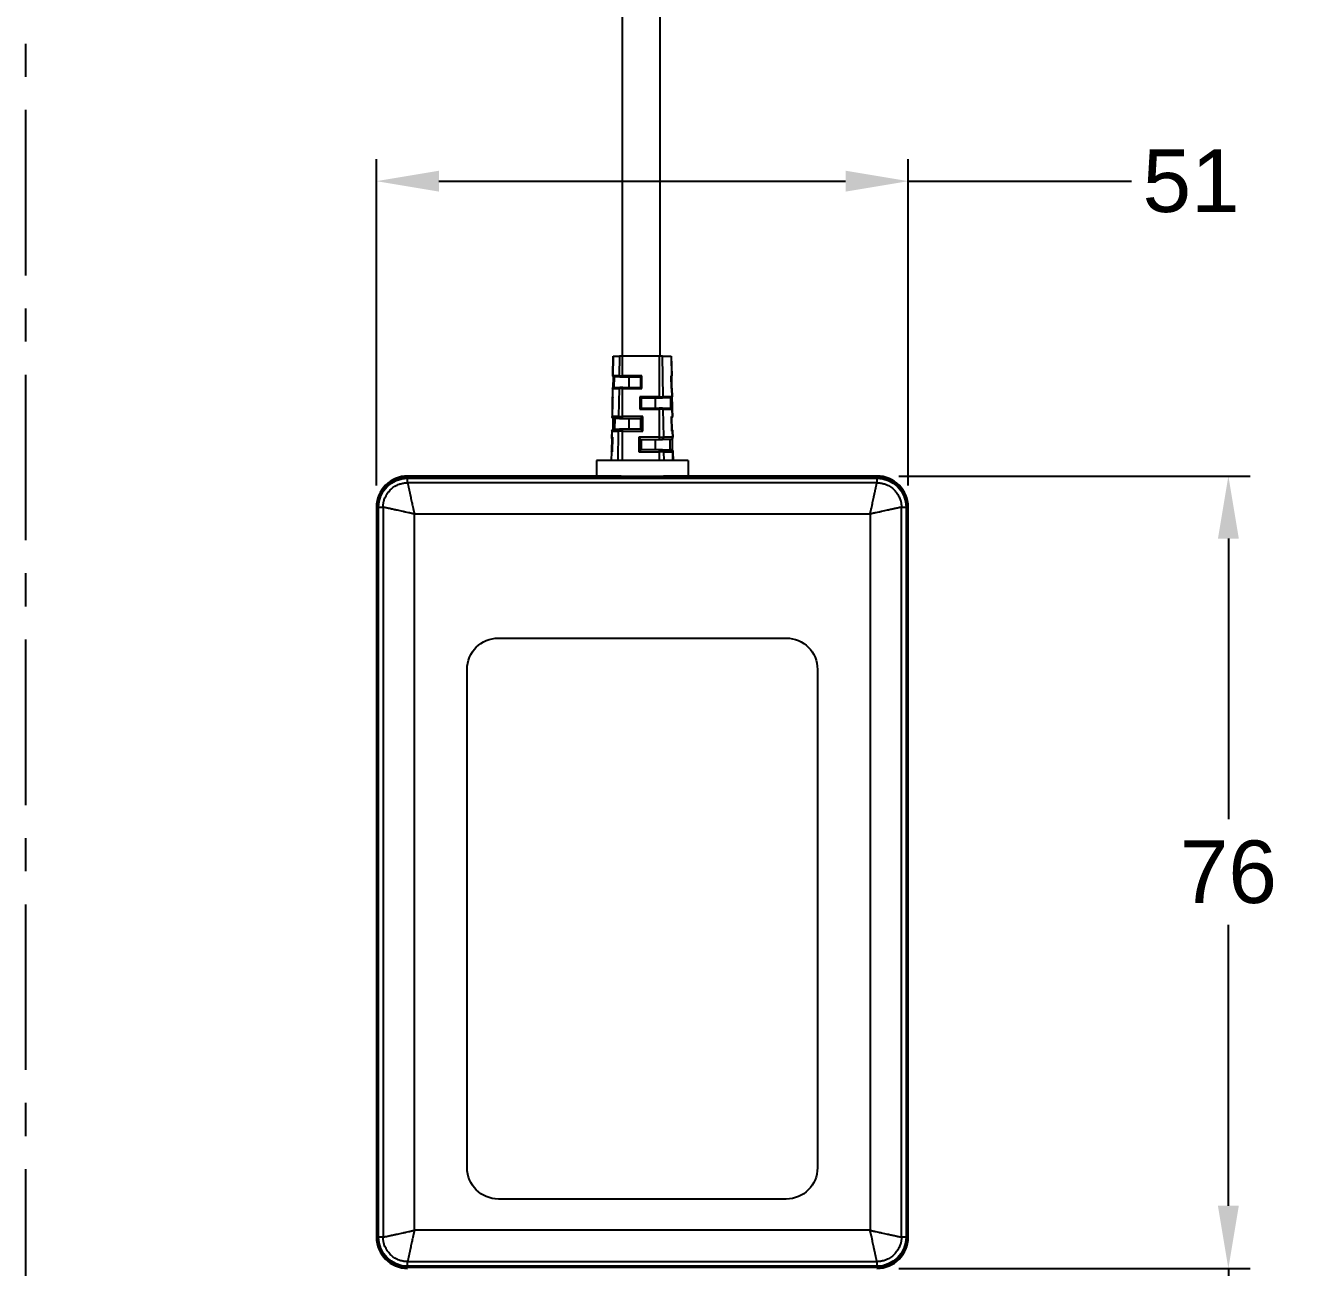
# Model space of a CAD drawing. Header units: millimetres. Extents: x 4900 to 5740, y 840 to 1434.
# Drawn here: x 5396.2 to 5519.4, y 1092.6 to 1211.7 of the extents above; entities that cross this region are included whole.
import ezdxf

# ---------------------------------------------------------------- set-up
doc = ezdxf.new("R2010")
doc.units = ezdxf.units.MM
doc.linetypes.add('CENTERX2', pattern=[101.6, 63.5, -12.7, 12.7, -12.7])
doc.layers.add('CENTER', color=1, linetype='CENTERX2')
doc.layers.add('DIM', color=3, linetype='Continuous')
doc.styles.get("Standard").update_dxf_attribs({"font": 'arial.ttf'})
doc.dimstyles.new('사본 ISO-25', dxfattribs={"dimtxt": 7, "dimasz": 7, "dimexe": 2.1, "dimexo": 2.1, "dimgap": 2, "dimtad": 1, "dimtih": 1, "dimtoh": 1, "dimdec": 1, "dimdsep": 46, "dimtxsty": 'Standard', "dimcen": 0, "dimclrd": 3, "dimclre": 3, "dimclrt": 4, "dimazin": 2, "dimtp": 0.1, "dimtm": 0.1, "dimtfac": 0.714286, "dimtdec": 1, "dimtmove": 0, "dimatfit": 3, "dimfxl": 1, "dimarcsym": 0})

# ---------------------------------------------------------------- blocks, each defined once
blk = doc.blocks.new('*D51')
at = {"layer": 'DIM', "color": 3, "lineweight": -2, "transparency": 16777216}
for p, q in [((5479.88, 1168.49), (5513.58, 1168.49)), ((5511.48, 1162.49), (5511.48, 1135.56)), ((5511.48, 1098.49), (5511.48, 1125.43)), ((5479.88, 1092.49), (5513.58, 1092.49))]:
    blk.add_line(p, q, dxfattribs=at)
at = {"layer": 'DIM', "color": 3, "transparency": 16777216}
for points in [[(5510.48, 1162.49), (5512.48, 1162.49), (5511.48, 1168.49)], [(5510.48, 1098.49), (5512.48, 1098.49), (5511.48, 1092.49)]]:
    blk.add_solid(points, dxfattribs=at)
at = {"layer": 'DIM', "color": 4, "transparency": 16777216, "insert": (5511.48, 1130.49), "char_height": 6, "attachment_point": 5}
blk.add_mtext('76', dxfattribs=at)
blk = doc.blocks.new('*D52')
at = {"layer": 'DIM', "color": 3, "lineweight": -2, "transparency": 16777216}
for p, q in [((5429.78, 1167.59), (5429.78, 1198.87)), ((5480.78, 1167.59), (5480.78, 1198.87)), ((5435.78, 1196.77), (5474.78, 1196.77)), ((5480.78, 1196.77), (5502.19, 1196.77))]:
    blk.add_line(p, q, dxfattribs=at)
at = {"layer": 'DIM', "color": 3, "transparency": 16777216}
for points in [[(5435.78, 1197.77), (5435.78, 1195.77), (5429.78, 1196.77)], [(5474.78, 1197.77), (5474.78, 1195.77), (5480.78, 1196.77)]]:
    blk.add_solid(points, dxfattribs=at)
at = {"layer": 'DIM', "color": 4, "transparency": 16777216, "insert": (5507.91, 1196.77), "char_height": 6, "attachment_point": 5}
blk.add_mtext('51', dxfattribs=at)
blk = doc.blocks.new('*D55')
at = {"layer": 'DIM', "color": 3, "lineweight": -2, "transparency": 16777216}
for p, q in [((5511.48, 1098.49), (5511.48, 1104.49)), ((5479.88, 1092.49), (5513.58, 1092.49)), ((5511.48, 1092.49), (5511.48, 1086.49)), ((5511.48, 1086.49), (5511.48, 1086.41)), ((5511.48, 1076.19), (5511.48, 1076.28)), ((5511.48, 1070.19), (5511.48, 1076.19)), ((5478.88, 1070.19), (5513.58, 1070.19)), ((5511.48, 1064.19), (5511.48, 1058.19))]:
    blk.add_line(p, q, dxfattribs=at)
at = {"layer": 'DIM', "color": 3, "transparency": 16777216}
for points in [[(5510.48, 1098.49), (5512.48, 1098.49), (5511.48, 1092.49)], [(5510.48, 1064.19), (5512.48, 1064.19), (5511.48, 1070.19)]]:
    blk.add_solid(points, dxfattribs=at)
at = {"layer": 'DIM', "color": 4, "transparency": 16777216, "insert": (5511.48, 1081.34), "char_height": 6, "attachment_point": 5}
blk.add_mtext('22.3', dxfattribs=at)

msp = doc.modelspace()

# ---------------------------------------------------------------- linework, layer by layer
for p, q in [((5453.35, 1269.99), (5453.35, 1179.99)), ((5456.95, 1269.99), (5456.95, 1179.99)), ((5452.49, 1179.99), (5452.46, 1178.09)), ((5452.47, 1178.09), (5452.5, 1179.99)), ((5452.5, 1179.99), (5452.49, 1179.99)), ((5452.5, 1179.99), (5453.1, 1179.99)), ((5453.1, 1179.99), (5453.07, 1178.09)), ((5453.39, 1179.99), (5453.1, 1179.99)), ((5456.9, 1179.99), (5453.39, 1179.99)), ((5453.39, 1178.09), (5453.39, 1179.99)), ((5456.9, 1179.99), (5456.89, 1176.09)), ((5457.21, 1179.99), (5456.9, 1179.99)), ((5457.21, 1179.99), (5458.04, 1179.99)), ((5457.27, 1176.09), (5457.21, 1179.99)), ((5458.04, 1179.99), (5458.07, 1178.09)), ((5458.06, 1179.99), (5458.04, 1179.99)), ((5458.06, 1179.99), (5458.1, 1178.09)), ((5452.46, 1178.09), (5452.47, 1178.09)), ((5452.48, 1178.03), (5452.46, 1176.96)), ((5453.07, 1178.09), (5452.47, 1178.09)), ((5452.57, 1177.99), (5452.56, 1176.99)), ((5452.56, 1177.99), (5452.57, 1177.99)), ((5453.17, 1177.99), (5452.57, 1177.99)), ((5453.07, 1178.09), (5453.39, 1178.09)), ((5453.17, 1177.99), (5453.4, 1177.99)), ((5455.24, 1178.09), (5453.39, 1178.09)), ((5453.4, 1177.99), (5455.15, 1177.99)), ((5454.03, 1176.99), (5454.03, 1177.99)), ((5455.15, 1176.99), (5455.15, 1177.99)), ((5455.24, 1176.89), (5455.24, 1178.09)), ((5458.08, 1176.89), (5458.06, 1178.09)), ((5458.07, 1178.09), (5458.06, 1178.09)), ((5458.07, 1178.09), (5458.1, 1178.09)), ((5458.07, 1178.06), (5458.09, 1176.93)), ((5452.41, 1174.2), (5452.45, 1176.89)), ((5452.43, 1176.89), (5452.42, 1176.09)), ((5452.42, 1176.09), (5452.44, 1176.09)), ((5452.45, 1176.89), (5452.43, 1176.89)), ((5452.45, 1176.89), (5453.05, 1176.89)), ((5452.55, 1176.99), (5452.53, 1176.99)), ((5452.55, 1176.99), (5453.15, 1176.99)), ((5453.05, 1176.89), (5453.01, 1174.2)), ((5453.39, 1176.89), (5453.05, 1176.89)), ((5453.4, 1176.99), (5453.15, 1176.99)), ((5453.39, 1176.89), (5455.24, 1176.89)), ((5453.39, 1174.2), (5453.39, 1176.89)), ((5453.4, 1176.99), (5455.15, 1176.99)), ((5455.04, 1176.09), (5455.04, 1174.89)), ((5456.89, 1176.09), (5455.04, 1176.09)), ((5456.89, 1176.09), (5457.27, 1176.09)), ((5458.1, 1176.09), (5457.27, 1176.09)), ((5458.12, 1176.89), (5458.08, 1176.89)), ((5458.08, 1176.89), (5458.1, 1176.09)), ((5458.1, 1176.09), (5458.13, 1176.09)), ((5458.12, 1176.89), (5458.13, 1176.09)), ((5452.4, 1174.89), (5452.39, 1174.2)), ((5452.41, 1174.89), (5452.4, 1174.89)), ((5455.04, 1174.89), (5456.89, 1174.89)), ((5455.15, 1175.99), (5455.15, 1174.99)), ((5455.15, 1175.99), (5455.15, 1175.99)), ((5455.15, 1175.99), (5456.9, 1175.99)), ((5455.15, 1174.99), (5456.9, 1174.99)), ((5455.19, 1174.99), (5455.19, 1175.99)), ((5456.52, 1175.99), (5456.52, 1174.99)), ((5457.29, 1174.89), (5456.89, 1174.89)), ((5456.89, 1174.89), (5456.89, 1172.2)), ((5456.9, 1175.99), (5457.18, 1175.99)), ((5457.2, 1174.99), (5456.9, 1174.99)), ((5458.01, 1175.99), (5457.18, 1175.99)), ((5457.2, 1174.99), (5458.02, 1174.99)), ((5457.29, 1174.89), (5458.12, 1174.89)), ((5457.34, 1172.2), (5457.29, 1174.89)), ((5458.01, 1175.99), (5458.03, 1175.99)), ((5458.03, 1174.99), (5458.01, 1175.99)), ((5458.05, 1174.99), (5458.02, 1174.99)), ((5458.12, 1174.89), (5458.13, 1174.2)), ((5458.15, 1174.89), (5458.12, 1174.89)), ((5458.15, 1174.89), (5458.16, 1174.2)), ((5452.39, 1174.2), (5452.41, 1174.2)), ((5453.01, 1174.2), (5452.41, 1174.2)), ((5452.41, 1174.2), (5452.41, 1174.19)), ((5452.46, 1174.04), (5452.44, 1172.95)), ((5452.59, 1173.99), (5452.6, 1173.99)), ((5453.2, 1173.99), (5452.6, 1173.99)), ((5452.64, 1173.99), (5452.62, 1172.99)), ((5453.01, 1174.2), (5453.39, 1174.2)), ((5453.01, 1174.2), (5453.01, 1174.19)), ((5453.2, 1173.99), (5453.4, 1173.99)), ((5455.34, 1174.2), (5453.39, 1174.2)), ((5453.39, 1174.2), (5453.39, 1174.19)), ((5453.4, 1173.99), (5455.15, 1173.99)), ((5454.03, 1172.99), (5454.03, 1173.99)), ((5455.15, 1172.99), (5455.15, 1173.99)), ((5455.34, 1172.8), (5455.34, 1174.2)), ((5458.1, 1172.8), (5458.08, 1174.2)), ((5458.13, 1174.2), (5458.08, 1174.2)), ((5458.09, 1174.11), (5458.12, 1172.88)), ((5458.13, 1174.2), (5458.16, 1174.2)), ((5458.13, 1174.19), (5458.13, 1174.2)), ((5452.36, 1172.8), (5452.35, 1172.2)), ((5452.38, 1172.8), (5452.36, 1172.8)), ((5452.37, 1172.2), (5452.38, 1172.8)), ((5452.38, 1172.8), (5452.98, 1172.8)), ((5452.57, 1172.99), (5452.56, 1172.99)), ((5452.57, 1172.99), (5453.17, 1172.99)), ((5452.98, 1172.8), (5452.94, 1169.99)), ((5453.39, 1172.8), (5452.98, 1172.8)), ((5453.4, 1172.99), (5453.17, 1172.99)), ((5453.38, 1169.99), (5453.39, 1172.8)), ((5453.39, 1172.8), (5455.34, 1172.8)), ((5455.15, 1172.99), (5453.4, 1172.99)), ((5458.1, 1172.8), (5458.15, 1172.8)), ((5458.15, 1172.8), (5458.16, 1172.2)), ((5458.19, 1172.8), (5458.15, 1172.8)), ((5458.19, 1172.8), (5458.2, 1172.2)), ((5452.35, 1172.2), (5452.37, 1172.2)), ((5452.41, 1172.2), (5452.37, 1172.2)), ((5452.37, 1172.19), (5452.37, 1172.2)), ((5452.37, 1170.85), (5452.4, 1172.14)), ((5452.41, 1172.2), (5452.38, 1170.8)), ((5456.89, 1172.2), (5454.94, 1172.2)), ((5454.94, 1172.2), (5454.94, 1170.8)), ((5455.15, 1171.99), (5456.9, 1171.99)), ((5455.15, 1171.99), (5455.15, 1170.99)), ((5455.19, 1170.99), (5455.19, 1171.99)), ((5456.52, 1171.99), (5456.52, 1170.99)), ((5456.89, 1172.2), (5457.34, 1172.2)), ((5456.89, 1172.19), (5456.89, 1172.2)), ((5456.9, 1171.99), (5457.15, 1171.99)), ((5457.98, 1171.99), (5457.15, 1171.99)), ((5458.16, 1172.2), (5457.34, 1172.2)), ((5457.34, 1172.19), (5457.34, 1172.2)), ((5457.96, 1170.99), (5457.95, 1171.99)), ((5457.98, 1171.99), (5458, 1171.99)), ((5458.16, 1172.2), (5458.2, 1172.2)), ((5458.16, 1172.19), (5458.16, 1172.2)), ((5458.18, 1170.92), (5458.16, 1172.07)), ((5459.68, 1169.99), (5450.88, 1169.99)), ((5450.88, 1169.99), (5450.88, 1168.49)), ((5452.33, 1170.8), (5452.31, 1169.99)), ((5452.35, 1170.8), (5452.33, 1170.8)), ((5452.34, 1169.99), (5452.35, 1170.8)), ((5452.35, 1170.8), (5452.38, 1170.8)), ((5454.94, 1170.8), (5456.89, 1170.8)), ((5456.9, 1170.99), (5455.15, 1170.99)), ((5457.36, 1170.8), (5456.89, 1170.8)), ((5456.89, 1170.8), (5456.89, 1169.99)), ((5457.18, 1170.99), (5456.9, 1170.99)), ((5457.18, 1170.99), (5458, 1170.99)), ((5457.36, 1170.8), (5458.18, 1170.8)), ((5457.37, 1169.99), (5457.36, 1170.8)), ((5458.02, 1170.99), (5458, 1170.99)), ((5458.22, 1170.8), (5458.18, 1170.8)), ((5458.18, 1170.8), (5458.19, 1169.99)), ((5458.22, 1170.8), (5458.24, 1169.99)), ((5459.68, 1169.99), (5459.68, 1168.49)), ((5432.78, 1168.49), (5432.78, 1168.39)), ((5453.24, 1168.49), (5432.78, 1168.49)), ((5477.78, 1168.39), (5432.78, 1168.39)), ((5432.78, 1168.29), (5432.78, 1168.39)), ((5432.78, 1168.29), (5477.78, 1168.29)), ((5432.78, 1167.85), (5432.78, 1168.29)), ((5477.78, 1167.85), (5432.78, 1167.85)), ((5453.24, 1168.49), (5457.31, 1168.49)), ((5477.78, 1168.49), (5457.31, 1168.49)), ((5477.78, 1168.39), (5477.78, 1168.49)), ((5477.78, 1168.39), (5477.78, 1168.29)), ((5477.78, 1168.29), (5477.78, 1167.85)), ((5429.88, 1165.49), (5429.78, 1165.49)), ((5429.78, 1165.49), (5429.78, 1095.49)), ((5429.88, 1165.49), (5429.98, 1165.49)), ((5429.88, 1165.49), (5429.88, 1095.49)), ((5429.98, 1165.49), (5430.42, 1165.49)), ((5429.98, 1095.49), (5429.98, 1165.49)), ((5430.42, 1165.49), (5430.42, 1095.49)), ((5480.13, 1165.49), (5480.57, 1165.49)), ((5480.13, 1095.49), (5480.13, 1165.49)), ((5480.57, 1165.49), (5480.67, 1165.49)), ((5480.57, 1165.49), (5480.57, 1095.49)), ((5480.67, 1095.49), (5480.67, 1165.49)), ((5480.78, 1165.49), (5480.67, 1165.49)), ((5480.78, 1095.49), (5480.78, 1165.49)), ((5433.42, 1164.85), (5477.13, 1164.85)), ((5433.42, 1096.14), (5433.42, 1164.85)), ((5477.13, 1164.85), (5477.13, 1096.14)), ((5441.48, 1152.94), (5469.08, 1152.94)), ((5438.48, 1102.14), (5438.48, 1149.94)), ((5472.08, 1149.94), (5472.08, 1102.14)), ((5469.08, 1099.14), (5441.48, 1099.14)), ((5477.13, 1096.14), (5433.42, 1096.14)), ((5429.78, 1095.49), (5429.88, 1095.49)), ((5429.98, 1095.49), (5429.88, 1095.49)), ((5430.42, 1095.49), (5429.98, 1095.49)), ((5480.57, 1095.49), (5480.13, 1095.49)), ((5480.67, 1095.49), (5480.57, 1095.49)), ((5480.67, 1095.49), (5480.78, 1095.49)), ((5432.78, 1092.69), (5432.78, 1093.14)), ((5432.78, 1093.14), (5477.78, 1093.14)), ((5477.78, 1092.69), (5432.78, 1092.69)), ((5432.78, 1092.59), (5432.78, 1092.69)), ((5432.78, 1092.59), (5477.78, 1092.59)), ((5477.78, 1093.14), (5477.78, 1092.69)), ((5477.78, 1092.69), (5477.78, 1092.59))]:
    msp.add_line(p, q)
at = {"extrusion": (0, 0, -1)}
for centre, radius, start, end in [((-5452.56, 1178.09), 0.1, 270, 1), ((-5458, 1178.09), 0.1, 179, 221.378), ((-5452.52, 1176.09), 0.1, 332.5189, 1), ((-5452.53, 1176.89), 0.1, 1, 90), ((-5458.03, 1176.09), 0.1, 179, 243.5481), ((-5458.02, 1176.89), 0.1, 137.6794, 179), ((-5452.5, 1174.89), 0.1, 1, 28.1247), ((-5458.05, 1174.89), 0.1, 116.1561, 179), ((-5452.59, 1174.19), 0.2, 270, 1), ((-5457.96, 1174.19), 0.2, 179, 229.0036), ((-5452.56, 1172.79), 0.2, 1, 90), ((-5457.99, 1172.79), 0.2, 129.4706, 179), ((-5452.55, 1172.19), 0.2, 321.5125, 1), ((-5458, 1172.19), 0.2, 179, 262.0316), ((-5452.53, 1170.79), 0.2, 1, 39.8869), ((-5458.02, 1170.79), 0.2, 97.137, 179), ((-5432.78, 1165.49), 2.9, 0, 90), ((-5432.78, 1165.49), 2.8, 0, 90), ((-5477.78, 1165.49), 2.9, 90, 180), ((-5477.78, 1165.49), 2.8, 90, 180), ((-5441.48, 1149.94), 3, 0, 90), ((-5469.08, 1149.94), 3, 90, 180), ((-5441.48, 1102.14), 3, 270, 0), ((-5469.08, 1102.14), 3, 180, 270), ((-5432.78, 1095.49), 2.9, 270, 0), ((-5432.78, 1095.49), 2.8, 270, 0), ((-5477.78, 1095.49), 2.8, 180, 270), ((-5477.78, 1095.49), 2.9, 180, 270)]:
    msp.add_arc(centre, radius, start, end, dxfattribs=at)
for centre, start, end in [((5432.78, 1165.49), 90, 180), ((5477.78, 1165.49), 0, 90), ((5432.78, 1095.49), 180, 270), ((5477.78, 1095.49), 270, 0)]:
    msp.add_arc(centre, 3, start, end)
for centre, major_axis, ratio, start_param, end_param in [((5452.57, 1178.09), (0, -0.1), 0.955363, 0, 1.58825), ((5453.4, 1178.09), (0, -0.1), 0.058825, 0, 1.58825), ((5452.55, 1176.89), (0, -0.1), 0.955363, 1.58825, 3.141593), ((5453.4, 1176.89), (0, -0.1), 0.058825, 1.58825, 3.141593), ((5455.05, 1176.09), (-0.0999, 0.1), 0.020732, 3.171032, 4.75055), ((5455.25, 1176.89), (-0.0999, 0.1), 0.020732, 4.75055, 6.262478), ((5458.01, 1176.09), (0, 0.1), 0.914053, 1.553343, 3.141593), ((5458.02, 1174.89), (0, 0.1), 0.914053, 0, 1.553343), ((5452.6, 1174.19), (0, -0.2), 0.955363, 0, 1.570796), ((5453.4, 1174.19), (0, -0.2), 0.058825, 0, 1.570796), ((5455.35, 1174.19), (-0.2, -0.2), 0.03814, 0.038161, 1.550089), ((5457.94, 1174.19), (0, 0.2), 0.914053, 1.570796, 2.179258), ((5452.57, 1172.79), (0, -0.2), 0.955363, 1.58825, 3.141593), ((5453.4, 1172.79), (0, -0.2), 0.058825, 1.58825, 3.141593), ((5457.97, 1172.79), (0, 0.2), 0.914053, 0.957051, 1.553343), ((5452.56, 1172.19), (0, -0.2), 0.955363, 1.07091, 1.570796), ((5452.6, 1172.19), (-0.163, -0.16), 0.737234, 0.644193, 0.926604), ((5452.6, 1172.19), (-0.163, -0.16), 0.737234, 0.926604, 0.944057), ((5454.95, 1172.19), (0.2, -0.2), 0.020732, 0.038161, 1.608957), ((5457.98, 1172.19), (0, 0.2), 0.914053, 1.570796, 3.141593), ((5452.54, 1170.79), (0, -0.2), 0.955363, 1.58825, 2.080339), ((5452.57, 1170.79), (0.159, -0.162), 0.737734, 2.214989, 2.514853), ((5458, 1170.79), (0, 0.2), 0.914053, 0, 1.553343)]:
    msp.add_ellipse(centre, major_axis=major_axis, ratio=ratio, start_param=start_param, end_param=end_param, dxfattribs=at)
for centre, major_axis, ratio, start_param, end_param in [((5453.17, 1178.09), (0, 0.1), 0.955363, 1.553343, 3.141593), ((5455.25, 1178.09), (-0.1, -0.1), 0.03814, 4.733096, 6.245025), ((5453.15, 1176.89), (0, 0.1), 0.955363, 0, 1.553343), ((5456.9, 1176.09), (0, 0.1), 0.058825, 1.553343, 3.141593), ((5457.18, 1176.09), (0, -0.1), 0.914053, 0, 1.58825), ((5455.05, 1174.89), (-0.1, -0.1), 0.03814, 3.179753, 4.733096), ((5456.9, 1174.89), (0, 0.1), 0.058825, 0, 1.553343), ((5457.2, 1174.89), (0, -0.1), 0.914053, 1.58825, 3.141593), ((5453.2, 1174.19), (0, 0.2), 0.955363, 1.570796, 3.141593), ((5457.89, 1174.19), (0.17, -0.167), 0.650612, 0.985453, 1.002906), ((5457.89, 1174.19), (0.17, -0.167), 0.650612, 0.585344, 0.985453), ((5453.17, 1172.79), (0, 0.2), 0.955363, 0, 1.553343), ((5455.35, 1172.79), (-0.2, 0.2), 0.020732, 0.020707, 1.532636), ((5457.92, 1172.79), (-0.165, -0.169), 0.649979, 2.15614, 2.573702), ((5455.15, 1172.19), (0, 0.2), 0.058825, 3.124139, 3.141593), ((5456.9, 1172.19), (0, 0.2), 0.058825, 1.570796, 3.141593), ((5457.15, 1172.19), (0, -0.2), 0.914053, 0, 1.570796), ((5454.95, 1170.79), (0.2, 0.2), 0.03814, 0.038161, 1.591504), ((5456.9, 1170.79), (0, 0.2), 0.058825, 0, 1.553343), ((5457.18, 1170.79), (0, -0.2), 0.914053, 1.58825, 3.141593)]:
    msp.add_ellipse(centre, major_axis=major_axis, ratio=ratio, start_param=start_param, end_param=end_param)
for points in [[(5452.56, 1177.99), (5452.56, 1177.99), (5452.56, 1177.99), (5452.56, 1177.99)], [(5452.44, 1176.09), (5452.44, 1176.09), (5452.44, 1176.09), (5452.44, 1176.09)], [(5452.54, 1176.99), (5452.53, 1176.99), (5452.53, 1176.99), (5452.53, 1176.99)], [(5458.09, 1176.92), (5458.09, 1176.92), (5458.09, 1176.92), (5458.09, 1176.91), (5458.09, 1176.91), (5458.09, 1176.9), (5458.09, 1176.9), (5458.08, 1176.89)], [(5458.09, 1176.93), (5458.09, 1176.93), (5458.09, 1176.93), (5458.09, 1176.92)], [(5452.41, 1174.92), (5452.42, 1175.3), (5452.43, 1175.68), (5452.43, 1176.07)], [(5458.12, 1176.05), (5458.13, 1175.68), (5458.13, 1175.31), (5458.14, 1174.94)], [(5452.56, 1172.99), (5452.56, 1172.99), (5452.56, 1172.99), (5452.56, 1172.99)], [(5458.03, 1171.99), (5458.02, 1171.99), (5458.01, 1171.99), (5458, 1171.99)], [(5458.05, 1170.99), (5458.04, 1170.99), (5458.03, 1170.99), (5458.02, 1170.99)]]:
    msp.add_open_spline(points, degree=3)
for points, knots in [([(5458.07, 1178.08), (5458.06, 1178.08), (5458.06, 1178.09), (5458.06, 1178.09), (5458.06, 1178.09), (5458.06, 1178.09), (5458.06, 1178.09), (5458.06, 1178.09), (5458.06, 1178.09), (5458.06, 1178.09)], [0.0002623, 0.0002623, 0.0002623, 0.0002623, 0.3333333, 0.3333333, 0.3333333, 0.6666667, 0.6666667, 0.6666667, 1, 1, 1, 1]), ([(5458.07, 1178.09), (5458.07, 1178.09), (5458.07, 1178.09), (5458.07, 1178.09), (5458.07, 1178.09), (5458.07, 1178.09), (5458.07, 1178.09), (5458.07, 1178.09), (5458.07, 1178.08), (5458.07, 1178.08)], [0, 0, 0, 0, 0.3333333, 0.3333333, 0.3333333, 0.6666667, 0.6666667, 0.6666667, 0.9992261, 0.9992261, 0.9992261, 0.9992261]), ([(5458.07, 1178.06), (5458.07, 1178.06), (5458.07, 1178.06), (5458.07, 1178.06), (5458.07, 1178.07), (5458.07, 1178.08), (5458.07, 1178.08), (5458.07, 1178.08), (5458.07, 1178.08), (5458.07, 1178.08)], [0.05355235, 0.05355235, 0.05355235, 0.05355235, 0.053756299, 0.053756299, 0.054752993, 0.054752993, 0.055330391, 0.055330391, 0.055348537, 0.055348537, 0.055348537, 0.055348537]), ([(5452.44, 1176.09), (5452.43, 1175.96), (5452.43, 1175.83), (5452.43, 1175.69), (5452.43, 1175.56), (5452.42, 1175.43), (5452.42, 1175.29), (5452.42, 1175.16), (5452.42, 1175.03), (5452.41, 1174.89)], [0, 0, 0, 0, 0.3333333, 0.3333333, 0.3333333, 0.6666667, 0.6666667, 0.6666667, 0.9999843, 0.9999843, 0.9999843, 0.9999843]), ([(5452.44, 1176.09), (5452.44, 1176.09), (5452.44, 1176.09), (5452.43, 1176.08), (5452.43, 1176.08), (5452.43, 1176.07), (5452.43, 1176.07), (5452.43, 1176.07)], [-0.019069832, -0.019069832, -0.019069832, -0.019069832, -0.019013534, -0.019013534, -0.015813237, -0.015813237, -0.015748736, -0.015748736, -0.015748736, -0.015748736]), ([(5452.41, 1174.89), (5452.41, 1174.89), (5452.41, 1174.89), (5452.41, 1174.9), (5452.41, 1174.91), (5452.41, 1174.92)], [-0.000130943, -0.000130943, -0.000130943, -0.000130943, 0, 0, 0.003360486, 0.003360486, 0.003360486, 0.003360486]), ([(5458.08, 1176), (5458.07, 1176), (5458.07, 1176), (5458.06, 1176), (5458.06, 1175.99), (5458.04, 1175.99), (5458.04, 1175.99), (5458.03, 1175.99)], [-0.004992025, -0.004992025, -0.004992025, -0.004992025, -0.004161285, -0.004161285, -0.001988926, -0.001988926, -0.000024601, -0.000024601, -0.000024601, -0.000024601]), ([(5458.1, 1174.98), (5458.09, 1174.98), (5458.09, 1174.98), (5458.08, 1174.99), (5458.08, 1174.99), (5458.06, 1174.99), (5458.06, 1174.99), (5458.05, 1174.99)], [0.015288538, 0.015288538, 0.015288538, 0.015288538, 0.016435779, 0.016435779, 0.018757134, 0.018757134, 0.020856022, 0.020856022, 0.020856022, 0.020856022]), ([(5430.42, 1165.49), (5430.42, 1165.56), (5430.43, 1165.64), (5430.43, 1165.72), (5430.44, 1165.74), (5430.44, 1165.77), (5430.45, 1165.82), (5430.46, 1165.89), (5430.47, 1165.98), (5430.5, 1166.09), (5430.54, 1166.23), (5430.61, 1166.41), (5430.7, 1166.6), (5430.86, 1166.87), (5431.1, 1167.17), (5431.4, 1167.41), (5431.66, 1167.57), (5431.86, 1167.66), (5432.04, 1167.73), (5432.18, 1167.77), (5432.29, 1167.79), (5432.37, 1167.81), (5432.44, 1167.82), (5432.49, 1167.83), (5432.52, 1167.83), (5432.56, 1167.84), (5432.59, 1167.84), (5432.63, 1167.84), (5432.69, 1167.84), (5432.74, 1167.85), (5432.78, 1167.85)], [0, 0, 0, 0, 0.054688, 0.0625, 0.068359, 0.074219, 0.085938, 0.109375, 0.132812, 0.15625, 0.203125, 0.25, 0.3125, 0.375, 0.5, 0.625, 0.6875, 0.75, 0.796875, 0.84375, 0.867188, 0.890625, 0.914062, 0.925781, 0.931641, 0.9375, 0.953125, 0.960938, 0.96875, 1, 1, 1, 1]), ([(5432.78, 1167.85), (5432.78, 1167.84), (5432.78, 1167.84), (5432.78, 1167.84), (5432.78, 1167.83), (5432.78, 1167.82), (5432.78, 1167.81), (5432.79, 1167.79), (5432.79, 1167.75), (5432.8, 1167.72), (5432.81, 1167.67), (5432.82, 1167.62), (5432.83, 1167.56), (5432.85, 1167.49), (5432.87, 1167.41), (5432.88, 1167.33), (5432.9, 1167.24), (5432.92, 1167.17), (5432.93, 1167.1), (5432.94, 1167.05), (5432.95, 1167), (5432.97, 1166.94), (5432.98, 1166.89), (5432.99, 1166.83), (5433, 1166.77), (5433.02, 1166.69), (5433.04, 1166.59), (5433.08, 1166.43), (5433.12, 1166.21), (5433.17, 1165.99), (5433.21, 1165.8), (5433.25, 1165.62), (5433.29, 1165.44), (5433.33, 1165.25), (5433.36, 1165.11), (5433.39, 1164.98), (5433.41, 1164.89), (5433.42, 1164.85)], [0, 0, 0, 0, 0.029839, 0.044759, 0.059678, 0.074598, 0.089518, 0.119357, 0.149196, 0.179035, 0.208875, 0.238714, 0.271149, 0.303583, 0.336018, 0.368453, 0.400887, 0.433322, 0.449539, 0.465757, 0.481974, 0.498192, 0.514463, 0.530734, 0.547006, 0.563277, 0.59582, 0.628362, 0.693448, 0.758533, 0.788716, 0.8189, 0.879266, 0.90945, 0.939633, 0.969817, 1, 1, 1, 1]), ([(5477.13, 1164.85), (5477.14, 1164.89), (5477.16, 1164.98), (5477.19, 1165.11), (5477.22, 1165.25), (5477.26, 1165.44), (5477.3, 1165.62), (5477.34, 1165.8), (5477.38, 1165.99), (5477.43, 1166.21), (5477.47, 1166.43), (5477.51, 1166.59), (5477.53, 1166.69), (5477.55, 1166.77), (5477.56, 1166.83), (5477.57, 1166.89), (5477.59, 1166.94), (5477.6, 1167), (5477.61, 1167.05), (5477.62, 1167.1), (5477.63, 1167.17), (5477.65, 1167.24), (5477.67, 1167.33), (5477.69, 1167.41), (5477.7, 1167.49), (5477.72, 1167.56), (5477.73, 1167.62), (5477.74, 1167.67), (5477.75, 1167.72), (5477.76, 1167.75), (5477.76, 1167.79), (5477.77, 1167.81), (5477.77, 1167.82), (5477.77, 1167.83), (5477.77, 1167.84), (5477.78, 1167.84), (5477.78, 1167.84), (5477.78, 1167.85)], [0, 0, 0, 0, 0.030183, 0.060367, 0.09055, 0.120734, 0.1811, 0.211284, 0.241467, 0.306552, 0.371638, 0.40418, 0.436723, 0.452994, 0.469266, 0.485537, 0.501808, 0.518026, 0.534243, 0.550461, 0.566678, 0.599113, 0.631547, 0.663982, 0.696417, 0.728851, 0.761286, 0.791125, 0.820965, 0.850804, 0.880643, 0.910482, 0.925402, 0.940322, 0.955241, 0.970161, 1, 1, 1, 1]), ([(5477.78, 1167.85), (5477.85, 1167.85), (5477.94, 1167.84), (5478.03, 1167.83), (5478.06, 1167.83), (5478.11, 1167.82), (5478.18, 1167.81), (5478.26, 1167.79), (5478.38, 1167.77), (5478.51, 1167.73), (5478.7, 1167.66), (5478.89, 1167.57), (5479.15, 1167.41), (5479.45, 1167.17), (5479.7, 1166.87), (5479.85, 1166.6), (5479.95, 1166.41), (5480.01, 1166.23), (5480.05, 1166.09), (5480.08, 1165.98), (5480.1, 1165.89), (5480.11, 1165.82), (5480.11, 1165.77), (5480.12, 1165.74), (5480.12, 1165.72), (5480.12, 1165.68), (5480.12, 1165.65), (5480.13, 1165.58), (5480.13, 1165.53), (5480.13, 1165.49)], [0, 0, 0, 0, 0.0625, 0.068359, 0.074219, 0.085938, 0.109375, 0.132812, 0.15625, 0.203125, 0.25, 0.3125, 0.375, 0.5, 0.625, 0.6875, 0.75, 0.796875, 0.84375, 0.867188, 0.890625, 0.914062, 0.925781, 0.931641, 0.9375, 0.945312, 0.960938, 0.96875, 1, 1, 1, 1]), ([(5433.42, 1164.85), (5433.38, 1164.86), (5433.29, 1164.87), (5433.15, 1164.9), (5433.02, 1164.93), (5432.83, 1164.97), (5432.65, 1165.01), (5432.47, 1165.05), (5432.28, 1165.09), (5432.05, 1165.14), (5431.84, 1165.19), (5431.67, 1165.23), (5431.57, 1165.25), (5431.49, 1165.26), (5431.44, 1165.28), (5431.38, 1165.29), (5431.32, 1165.3), (5431.27, 1165.31), (5431.22, 1165.32), (5431.17, 1165.34), (5431.1, 1165.35), (5431.02, 1165.37), (5430.94, 1165.38), (5430.85, 1165.4), (5430.78, 1165.42), (5430.71, 1165.43), (5430.65, 1165.45), (5430.6, 1165.46), (5430.55, 1165.47), (5430.51, 1165.47), (5430.48, 1165.48), (5430.46, 1165.48), (5430.45, 1165.49), (5430.44, 1165.49), (5430.43, 1165.49), (5430.43, 1165.49), (5430.42, 1165.49), (5430.42, 1165.49)], [0, 0, 0, 0, 0.030183, 0.060367, 0.09055, 0.120734, 0.1811, 0.211284, 0.241467, 0.306552, 0.371638, 0.40418, 0.436723, 0.452994, 0.469266, 0.485537, 0.501808, 0.518026, 0.534243, 0.550461, 0.566678, 0.599113, 0.631547, 0.663982, 0.696417, 0.728851, 0.761286, 0.791125, 0.820965, 0.850804, 0.880643, 0.910482, 0.925402, 0.940322, 0.955241, 0.970161, 1, 1, 1, 1]), ([(5480.13, 1165.49), (5480.13, 1165.49), (5480.13, 1165.49), (5480.12, 1165.49), (5480.11, 1165.49), (5480.1, 1165.49), (5480.09, 1165.48), (5480.07, 1165.48), (5480.04, 1165.47), (5480, 1165.47), (5479.95, 1165.46), (5479.9, 1165.45), (5479.84, 1165.43), (5479.77, 1165.42), (5479.7, 1165.4), (5479.62, 1165.38), (5479.53, 1165.37), (5479.45, 1165.35), (5479.38, 1165.34), (5479.33, 1165.32), (5479.28, 1165.31), (5479.23, 1165.3), (5479.17, 1165.29), (5479.11, 1165.28), (5479.06, 1165.26), (5478.98, 1165.25), (5478.88, 1165.23), (5478.71, 1165.19), (5478.5, 1165.14), (5478.27, 1165.09), (5478.09, 1165.05), (5477.9, 1165.01), (5477.72, 1164.97), (5477.53, 1164.93), (5477.4, 1164.9), (5477.26, 1164.87), (5477.17, 1164.86), (5477.13, 1164.85)], [0, 0, 0, 0, 0.029839, 0.044759, 0.059678, 0.074598, 0.089518, 0.119357, 0.149196, 0.179035, 0.208875, 0.238714, 0.271149, 0.303583, 0.336018, 0.368453, 0.400887, 0.433322, 0.449539, 0.465757, 0.481974, 0.498192, 0.514463, 0.530734, 0.547006, 0.563277, 0.59582, 0.628362, 0.693448, 0.758533, 0.788716, 0.8189, 0.879266, 0.90945, 0.939633, 0.969817, 1, 1, 1, 1]), ([(5430.42, 1095.49), (5430.42, 1095.49), (5430.43, 1095.49), (5430.43, 1095.49), (5430.44, 1095.49), (5430.45, 1095.5), (5430.46, 1095.5), (5430.48, 1095.5), (5430.51, 1095.51), (5430.55, 1095.52), (5430.6, 1095.53), (5430.65, 1095.54), (5430.71, 1095.55), (5430.78, 1095.56), (5430.85, 1095.58), (5430.94, 1095.6), (5431.02, 1095.62), (5431.1, 1095.63), (5431.17, 1095.65), (5431.22, 1095.66), (5431.27, 1095.67), (5431.32, 1095.68), (5431.38, 1095.69), (5431.44, 1095.71), (5431.49, 1095.72), (5431.57, 1095.74), (5431.67, 1095.76), (5431.84, 1095.79), (5432.05, 1095.84), (5432.28, 1095.89), (5432.47, 1095.93), (5432.65, 1095.97), (5432.83, 1096.01), (5433.02, 1096.05), (5433.15, 1096.08), (5433.29, 1096.11), (5433.38, 1096.13), (5433.42, 1096.14)], [0, 0, 0, 0, 0.029839, 0.044759, 0.059678, 0.074598, 0.089518, 0.119357, 0.149196, 0.179035, 0.208875, 0.238714, 0.271149, 0.303583, 0.336018, 0.368453, 0.400887, 0.433322, 0.449539, 0.465757, 0.481974, 0.498192, 0.514463, 0.530734, 0.547006, 0.563277, 0.59582, 0.628362, 0.693448, 0.758533, 0.788716, 0.8189, 0.879266, 0.90945, 0.939633, 0.969817, 1, 1, 1, 1]), ([(5433.42, 1096.14), (5433.41, 1096.09), (5433.39, 1096.01), (5433.36, 1095.87), (5433.33, 1095.73), (5433.29, 1095.55), (5433.25, 1095.36), (5433.21, 1095.18), (5433.17, 1095), (5433.12, 1094.77), (5433.08, 1094.55), (5433.04, 1094.39), (5433.02, 1094.29), (5433, 1094.21), (5432.99, 1094.15), (5432.98, 1094.1), (5432.97, 1094.04), (5432.95, 1093.99), (5432.94, 1093.93), (5432.93, 1093.88), (5432.92, 1093.82), (5432.9, 1093.74), (5432.88, 1093.65), (5432.87, 1093.57), (5432.85, 1093.5), (5432.83, 1093.43), (5432.82, 1093.37), (5432.81, 1093.31), (5432.8, 1093.27), (5432.79, 1093.23), (5432.79, 1093.2), (5432.78, 1093.18), (5432.78, 1093.16), (5432.78, 1093.15), (5432.78, 1093.15), (5432.78, 1093.14), (5432.78, 1093.14), (5432.78, 1093.14)], [0, 0, 0, 0, 0.030183, 0.060367, 0.09055, 0.120734, 0.1811, 0.211284, 0.241467, 0.306552, 0.371638, 0.40418, 0.436723, 0.452994, 0.469266, 0.485537, 0.501808, 0.518026, 0.534243, 0.550461, 0.566678, 0.599113, 0.631547, 0.663982, 0.696417, 0.728851, 0.761286, 0.791125, 0.820965, 0.850804, 0.880643, 0.910482, 0.925402, 0.940322, 0.955241, 0.970161, 1, 1, 1, 1]), ([(5477.13, 1096.14), (5477.17, 1096.13), (5477.26, 1096.11), (5477.4, 1096.08), (5477.53, 1096.05), (5477.72, 1096.01), (5477.9, 1095.97), (5478.09, 1095.93), (5478.27, 1095.89), (5478.5, 1095.84), (5478.71, 1095.79), (5478.88, 1095.76), (5478.98, 1095.74), (5479.06, 1095.72), (5479.11, 1095.71), (5479.17, 1095.69), (5479.23, 1095.68), (5479.28, 1095.67), (5479.33, 1095.66), (5479.38, 1095.65), (5479.45, 1095.63), (5479.53, 1095.62), (5479.62, 1095.6), (5479.7, 1095.58), (5479.77, 1095.56), (5479.84, 1095.55), (5479.9, 1095.54), (5479.95, 1095.53), (5480, 1095.52), (5480.04, 1095.51), (5480.07, 1095.5), (5480.09, 1095.5), (5480.1, 1095.5), (5480.11, 1095.49), (5480.12, 1095.49), (5480.13, 1095.49), (5480.13, 1095.49), (5480.13, 1095.49)], [0, 0, 0, 0, 0.030183, 0.060367, 0.09055, 0.120734, 0.1811, 0.211284, 0.241467, 0.306552, 0.371638, 0.40418, 0.436723, 0.452994, 0.469266, 0.485537, 0.501808, 0.518026, 0.534243, 0.550461, 0.566678, 0.599113, 0.631547, 0.663982, 0.696417, 0.728851, 0.761286, 0.791125, 0.820965, 0.850804, 0.880643, 0.910482, 0.925402, 0.940322, 0.955241, 0.970161, 1, 1, 1, 1]), ([(5477.78, 1093.14), (5477.78, 1093.14), (5477.78, 1093.14), (5477.77, 1093.15), (5477.77, 1093.15), (5477.77, 1093.16), (5477.77, 1093.18), (5477.76, 1093.2), (5477.76, 1093.23), (5477.75, 1093.27), (5477.74, 1093.31), (5477.73, 1093.37), (5477.72, 1093.43), (5477.7, 1093.5), (5477.69, 1093.57), (5477.67, 1093.65), (5477.65, 1093.74), (5477.63, 1093.82), (5477.62, 1093.88), (5477.61, 1093.93), (5477.6, 1093.99), (5477.59, 1094.04), (5477.57, 1094.1), (5477.56, 1094.15), (5477.55, 1094.21), (5477.53, 1094.29), (5477.51, 1094.39), (5477.47, 1094.55), (5477.43, 1094.77), (5477.38, 1095), (5477.34, 1095.18), (5477.3, 1095.36), (5477.26, 1095.55), (5477.22, 1095.73), (5477.19, 1095.87), (5477.16, 1096.01), (5477.14, 1096.09), (5477.13, 1096.14)], [0, 0, 0, 0, 0.029839, 0.044759, 0.059678, 0.074598, 0.089518, 0.119357, 0.149196, 0.179035, 0.208875, 0.238714, 0.271149, 0.303583, 0.336018, 0.368453, 0.400887, 0.433322, 0.449539, 0.465757, 0.481974, 0.498192, 0.514463, 0.530734, 0.547006, 0.563277, 0.59582, 0.628362, 0.693448, 0.758533, 0.788716, 0.8189, 0.879266, 0.90945, 0.939633, 0.969817, 1, 1, 1, 1]), ([(5432.78, 1093.14), (5432.7, 1093.14), (5432.61, 1093.14), (5432.52, 1093.15), (5432.49, 1093.15), (5432.44, 1093.16), (5432.37, 1093.17), (5432.29, 1093.19), (5432.18, 1093.21), (5432.04, 1093.25), (5431.86, 1093.32), (5431.66, 1093.41), (5431.4, 1093.57), (5431.1, 1093.82), (5430.86, 1094.12), (5430.7, 1094.38), (5430.61, 1094.57), (5430.54, 1094.75), (5430.5, 1094.89), (5430.47, 1095), (5430.46, 1095.09), (5430.45, 1095.16), (5430.44, 1095.21), (5430.44, 1095.24), (5430.43, 1095.27), (5430.43, 1095.31), (5430.43, 1095.35), (5430.42, 1095.4), (5430.42, 1095.45), (5430.42, 1095.49)], [0, 0, 0, 0, 0.0625, 0.068359, 0.074219, 0.085938, 0.109375, 0.132812, 0.15625, 0.203125, 0.25, 0.3125, 0.375, 0.5, 0.625, 0.6875, 0.75, 0.796875, 0.84375, 0.867188, 0.890625, 0.914062, 0.925781, 0.931641, 0.9375, 0.953125, 0.960938, 0.96875, 1, 1, 1, 1]), ([(5480.13, 1095.49), (5480.13, 1095.41), (5480.13, 1095.33), (5480.12, 1095.24), (5480.11, 1095.21), (5480.11, 1095.16), (5480.1, 1095.09), (5480.08, 1095), (5480.05, 1094.89), (5480.01, 1094.75), (5479.95, 1094.57), (5479.85, 1094.38), (5479.7, 1094.12), (5479.45, 1093.82), (5479.15, 1093.57), (5478.89, 1093.41), (5478.7, 1093.32), (5478.51, 1093.25), (5478.38, 1093.21), (5478.26, 1093.19), (5478.18, 1093.17), (5478.11, 1093.16), (5478.06, 1093.15), (5478.03, 1093.15), (5478, 1093.15), (5477.97, 1093.15), (5477.93, 1093.14), (5477.86, 1093.14), (5477.81, 1093.14), (5477.78, 1093.14)], [0, 0, 0, 0, 0.0625, 0.068359, 0.074219, 0.085938, 0.109375, 0.132812, 0.15625, 0.203125, 0.25, 0.3125, 0.375, 0.5, 0.625, 0.6875, 0.75, 0.796875, 0.84375, 0.867188, 0.890625, 0.914062, 0.925781, 0.931641, 0.9375, 0.945312, 0.960938, 0.96875, 1, 1, 1, 1])]:
    msp.add_open_spline(points, degree=3, knots=knots)
at = {"layer": 'CENTER', "ltscale": 0.25}
msp.add_line((5396.15, 959.13), (5396.15, 1291.49), dxfattribs=at)

# ---------------------------------------------------------------- dimensions: what is measured, and where the dimension line sits
at = {"layer": 'DIM'}
dim = msp.add_linear_dim(base=(5480.78, 1196.77), p1=(5429.78, 1165.49), p2=(5480.78, 1165.49), dimstyle='사본 ISO-25', override={"dimtxt": 6, "dimasz": 6, "dimtad": 0}, dxfattribs=at)
dim.commit()
dim.dimension.update_dxf_attribs({"geometry": '*D52', "text_midpoint": (5507.91, 1196.77), "dimtype": 160})
dim = msp.add_linear_dim(base=(5511.48, 1168.49), p1=(5477.78, 1092.49), p2=(5477.78, 1168.49), angle=90, dimstyle='사본 ISO-25', override={"dimtxt": 6, "dimasz": 6, "dimtad": 0}, dxfattribs=at)
dim.commit()
dim.dimension.update_dxf_attribs({"geometry": '*D51', "text_midpoint": (5511.48, 1130.49)})
dim = msp.add_linear_dim(base=(5511.48, 1092.49), p1=(5476.78, 1070.19), p2=(5477.78, 1092.49), angle=90, dimstyle='사본 ISO-25', override={"dimtxt": 6, "dimasz": 6, "dimtad": 0}, dxfattribs=at)
dim.commit()
dim.dimension.update_dxf_attribs({"geometry": '*D55', "text_midpoint": (5511.48, 1081.34), "dimtype": 160})

doc.saveas('drawing.dxf')
